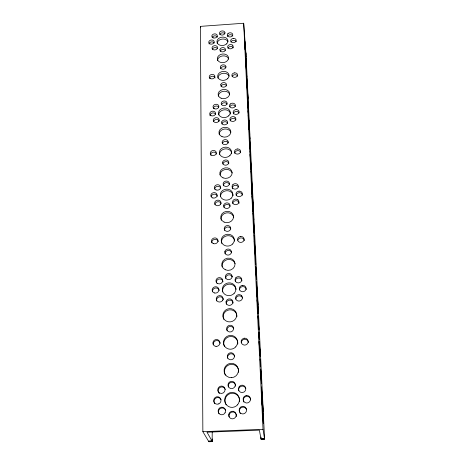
<?xml version="1.0" encoding="UTF-8"?>
<svg xmlns="http://www.w3.org/2000/svg" width="465" height="465" viewBox="0 0 465 465"><rect width="100%" height="100%" fill="white"/><g stroke="black" fill="none" stroke-linecap="round" stroke-linejoin="round"><path stroke-width="0.7" d="M212.238 431.7L212.121 441.175L206.995 432.2L259.371 430.142L261.057 439.193L264.579 438.972L245.927 52.737M261.028 437.019L261.063 439.181L264.579 438.972M235.482 386.206L235.534 385.729A3.674 3.61 -60.7 0 0 231.808 382.236A3.674 3.61 -60.7 0 0 228.286 386.037L228.431 386.979M225.06 253.611L225.153 252.832A3.29 2.993 -10.5 0 1 228.263 250.443A3.29 2.993 -10.5 0 1 231.489 252.489L231.558 252.873M223.938 207.384L224.025 206.658A3.174 2.778 -9.1 0 1 227.025 204.426A3.174 2.778 -9.1 0 1 230.129 206.303M222.933 164.058L222.979 163.721A3.057 2.587 -8.4 0 1 225.868 161.622A3.057 2.587 -8.4 0 1 228.867 163.36M221.956 124.01L221.997 123.69A2.959 2.418 -8 0 1 224.793 121.72A2.959 2.418 -8 0 1 227.687 123.33M246.008 54.44L243.683 23.25L200.415 26.371L202.862 431.671L208.587 441.273L212.203 441.012M264.568 439.059L263.016 429.3L243.683 23.25M202.862 431.671L263.016 429.3M261.074 438.768L262.475 438.716M261.074 438.972L264.585 438.832M208.68 441.268L212.162 441.134M208.64 441.308L212.121 441.175M208.89 441.75L212.36 441.616L212.331 438.966M218.701 107.049L218.23 106.59A2.912 2.342 -8.6 0 0 215.063 106.293A2.912 2.342 -8.6 0 0 213.313 108.578M239.899 412.903L240.51 413.664M223.462 185.849L223.403 185.506A3.116 2.68 -8.7 0 1 226.031 182.687A3.116 2.68 -8.7 0 1 229.489 184.448M224.554 230.442L224.49 230.07A3.232 2.883 -9.7 0 1 227.211 227.06A3.232 2.883 -9.7 0 1 230.797 228.972M233.093 303.128L232.953 302.297A3.424 3.232 -13.9 0 0 226.368 302.622L226.275 303.465A3.424 3.232 -13.9 0 0 226.409 304.302M225.723 278.459L225.659 278.058A3.354 3.11 -11.7 0 1 232.209 276.913M234.61 356.62L234.54 356.167A3.569 3.493 -30.1 0 0 227.687 356.481L227.588 357.393A3.569 3.493 -30.1 0 0 227.728 358.294M227.06 330.76L226.92 329.888A3.493 3.36 -18.2 0 1 233.732 328.697M200.415 26.371L200.636 27.778M249.042 129.34L249.095 129.857L248.763 124.039L249.002 128.822M262.254 399.592L262.051 397.598L262.835 412.432L262.062 393.442L262.446 400.685L262.347 399.743M247.049 84.392L247.595 94.285L246.52 78.783L246.799 83.845M257.273 294.264L257.378 295.455L257.035 288.986L257.226 293.537M252.896 203.397L253.024 204.844L252.681 198.84L252.85 202.676M236.918 316.694L236.801 314.974A6.911 6.591 -15.6 0 0 229.634 309.824A6.911 6.591 -15.6 0 0 223.171 316.072L223.27 317.793A6.911 6.591 -15.6 0 0 223.828 319.42M217.62 60.56L217.597 60.142A5.58 4.307 -7.5 0 1 222.84 55.899A5.58 4.307 -7.5 0 1 228.606 59.09M245.758 53.789L245.567 51.255L245.898 56.654L245.282 49.162L245.555 54.934M256.663 285.748L256.866 288.538L256.523 282.023L256.709 288.701L256.343 282.104L256.552 284.929M257.912 309.504L257.709 306.761L258.063 313.457L257.866 306.313L258.22 312.904L258.017 310.202M261.743 391.687L261.946 394.274L261.557 386.973L261.842 396.192L261.446 388.769L261.65 391.391M263.231 418.581L263.428 421.069L263.039 413.67L263.347 423.435L262.946 416.541M263.149 418.436L262.44 409.473L262.841 416.419M245.683 54.382L245.956 60.13L245.328 52.592L245.671 58.154L245.532 55.196M245.055 44.907L244.782 40.937L245.392 49.191L245.113 45.221M246.125 64.164L245.863 60.258L246.456 68.285L246.183 64.397M249.124 123.405C249.566 133.897 248.566 112.46 249.002 122.853M249.595 135.338L249.862 139.14L249.287 131.572L249.554 135.425M254.605 245.683L254.285 241.097L254.657 247.525L254.634 246.386M250.536 159.338L250.519 157.85L251.199 169.667L250.141 154.363L250.49 160.367L250.478 159.582M248.67 120.493L248.67 119.29L249.345 130.677L248.275 115.326L248.612 121.144L248.606 120.499M222.171 266.951A6.644 6.103 -11 0 1 227.077 259.685A6.644 6.103 -11 0 1 235.017 263.626M221.27 220.259A6.4 5.661 -9.4 0 1 226.147 212.947A6.4 5.661 -9.4 0 1 233.744 217.591M234.738 153.369A3.04 2.546 -6.9 0 1 236.894 150.776L237.673 150.643A3.04 2.546 -6.9 0 1 240.667 152.346M212.191 37.52A2.732 2.058 -8 0 1 216.719 36.276L217.161 36.671A2.732 2.058 -8 0 1 217.446 37.148M222.479 143.359A3.005 2.499 -8.2 0 1 225.322 141.331A3.005 2.499 -8.2 0 1 228.269 142.999M210.599 155.211A3.028 2.54 -9.7 0 1 213.121 152.183A3.028 2.54 -9.7 0 1 216.562 154.142M219.62 154.374A6.068 5.086 -8.3 0 1 221.247 150.66L222.462 149.765A6.068 5.086 -8.3 0 1 229.768 150.026L230.774 151.003A6.068 5.086 -8.3 0 1 231.71 153.485M218.352 96.197A5.766 4.592 -7.7 0 1 223.229 91.326A5.766 4.592 -7.7 0 1 229.611 94.261M220.648 68.489A2.813 2.186 -7.6 0 1 222.95 66.728A2.813 2.186 -7.6 0 1 225.769 67.611M220.23 51.255A2.767 2.116 -7.5 0 1 222.491 49.546A2.767 2.116 -7.5 0 1 225.263 50.394M227.955 48.232A2.767 2.11 -6.9 0 1 231.942 46.669L232.523 46.965A2.767 2.11 -6.9 0 1 233.273 47.86M230.971 42.071A2.749 2.087 -6.6 0 1 232.855 40.461L233.564 40.339A2.749 2.087 -6.6 0 1 236.267 41.693M219.823 34.561A2.726 2.052 -7.4 0 1 222.049 32.899A2.726 2.052 -7.4 0 1 224.781 33.713M217.213 43.646A5.493 4.168 -7.5 0 1 218.69 40.571L219.788 39.821A5.493 4.168 -7.5 0 1 226.409 39.938L227.315 40.728A5.493 4.168 -7.5 0 1 227.914 41.687M209.029 43.902A2.744 2.081 -8.3 0 1 211.331 41.931A2.744 2.081 -8.3 0 1 214.243 42.978M227.577 36.427A2.732 2.063 -6.9 0 1 227.833 35.91L228.251 35.45A2.732 2.063 -6.9 0 1 232.837 36.055M235.232 281.232A3.365 3.133 -9.3 0 1 235.633 279.645L236.144 278.971A3.365 3.133 -9.3 0 1 241.951 280.889M235.802 299.204A3.412 3.22 -10.2 0 1 240.812 296.164L241.533 296.641A3.412 3.22 -10.2 0 1 242.468 298.036M212.517 291.758A3.389 3.162 -16.5 0 1 215.33 288.038A3.389 3.162 -16.5 0 1 219.178 290.549M222.735 292.003A6.777 6.341 -12.7 0 1 224.392 286.306L225.746 285.214A6.777 6.341 -12.7 0 1 233.907 285.69L235.04 286.928A6.777 6.341 -12.7 0 1 236.04 289.486M239.475 289.957A3.389 3.179 -8.5 0 1 241.87 286.766L242.742 286.614A3.389 3.179 -8.5 0 1 246.247 289.614M216.399 283.011A3.365 3.121 -14.5 0 1 221.939 279.703L222.485 280.319A3.365 3.121 -14.5 0 1 222.968 281.866M225.391 375.272A7.237 7.109 -43.6 0 1 230.088 364.45A7.237 7.109 -43.6 0 1 238.626 372.343M241.312 342.85A3.528 3.441 -12.8 0 1 243.8 339.415L244.706 339.258A3.528 3.441 -12.8 0 1 248.357 342.525M221.084 86.287A2.86 2.261 -7.7 0 1 223.793 84.432A2.86 2.261 -7.7 0 1 226.589 85.92M232.169 76.551A2.842 2.226 -6.7 0 1 234.116 74.842L234.842 74.72A2.842 2.226 -6.7 0 1 237.638 76.179M212.395 49.325A2.761 2.104 -8.1 0 1 213.092 48.331L213.65 47.953A2.761 2.104 -8.1 0 1 217.417 48.465M233.372 113.972A2.935 2.377 -6.7 0 1 235.459 111.536L236.208 111.402A2.935 2.377 -6.7 0 1 239.103 112.978M230.158 120.964A2.953 2.406 -7.1 0 1 234.5 118.598L235.121 118.941A2.953 2.406 -7.1 0 1 235.924 119.964M221.532 104.677A2.906 2.337 -7.8 0 1 224.287 102.765A2.906 2.337 -7.8 0 1 227.129 104.311M229.815 106.886A2.918 2.348 -7 0 1 230.088 106.299L230.53 105.788A2.918 2.348 -7 0 1 235.43 106.52M210.041 115.808A2.93 2.372 -9 0 1 212.116 113.059A2.93 2.372 -9 0 1 215.597 114.198M218.765 114.983A5.865 4.749 -7.9 0 1 220.334 111.501L221.509 110.658A5.865 4.749 -7.9 0 1 228.571 110.873L229.547 111.78A5.865 4.749 -7.9 0 1 230.442 114.094M213.633 121.4A2.947 2.401 -8.8 0 1 214.371 120.278L214.97 119.854A2.947 2.401 -8.8 0 1 219.3 121.04M209.512 78.387A2.837 2.22 -8.6 0 1 212.255 76.254A2.837 2.22 -8.6 0 1 215.103 77.981M217.963 78.155A5.673 4.447 -7.6 0 1 219.486 74.888L220.619 74.092A5.673 4.447 -7.6 0 1 227.455 74.255L228.396 75.103A5.673 4.447 -7.6 0 1 229.013 76.126M214.952 204.641A3.162 2.761 -10.4 0 1 215.836 202.635L216.481 202.159A3.162 2.761 -10.4 0 1 221.125 203.571M220.538 196.608A6.283 5.458 -8.9 0 1 222.218 192.626L223.479 191.673A6.283 5.458 -8.9 0 1 231.047 191.999L232.093 193.056A6.283 5.458 -8.9 0 1 233.064 195.719M211.174 196.736A3.139 2.726 -10.7 0 1 214.214 194.167A3.139 2.726 -10.7 0 1 217.37 196.335M214.685 189.179A3.121 2.691 -10 0 1 216.556 186.575A3.121 2.691 -10 0 1 219.951 186.959L220.457 187.488A3.121 2.691 -10 0 1 220.782 188.122M232.413 188.837A3.127 2.697 -7.5 0 1 232.663 186.767L233.139 186.18A3.127 2.697 -7.5 0 1 238.388 187.081M236.203 195.614A3.145 2.738 -7.1 0 1 238.435 192.841L239.243 192.702A3.145 2.738 -7.1 0 1 242.48 195.248M232.779 203.618A3.168 2.767 -7.7 0 1 237.429 200.95L238.097 201.351A3.168 2.767 -7.7 0 1 239.091 203.252M220.067 175.043A6.173 5.266 -8.5 0 1 225.281 169.51A6.173 5.266 -8.5 0 1 232.122 172.951M219.184 134.275A5.964 4.912 -8.1 0 1 224.217 129.09A5.964 4.912 -8.1 0 1 230.826 132.263M216.707 300.995A3.412 3.208 -16.6 0 1 217.533 297.844L218.225 297.298A3.412 3.208 -16.6 0 1 223.369 299.826M250.641 399.894A3.737 3.674 -85.1 0 0 246.834 396.325L245.886 396.488A3.737 3.674 -85.1 0 0 243.858 402.051M239.498 412.002A3.796 3.697 -84.8 0 1 244.77 407.52L245.555 408.09A3.796 3.697 -84.8 0 1 246.572 409.746M245.793 388.641A3.685 3.639 -72.9 0 0 239.655 387.252L239.103 388.037A3.685 3.639 -72.9 0 0 238.824 390.844M214.824 403.69A3.755 3.633 -66 0 1 215.772 398.145A3.755 3.633 -66 0 1 221.015 399.679M239.58 401.557A7.487 7.312 -72.8 0 0 238.481 396.581L237.249 395.111A7.487 7.312 -72.8 0 0 228.396 394.436L226.932 395.698A7.487 7.312 -72.8 0 0 226.106 404.759M236.319 416.599A3.819 3.697 -79.5 0 0 236.412 415.605L236.261 414.623A3.819 3.697 -79.5 0 0 229.111 414.914L229.013 415.908A3.819 3.697 -79.5 0 0 229.164 416.89M225.234 389.519A3.703 3.61 -60.9 0 0 224.851 388.647L224.258 387.915A3.703 3.61 -60.9 0 0 219.131 388.136A3.703 3.61 -60.9 0 0 219.23 393.332M237.865 240.254A3.267 2.947 -7.5 0 1 240.091 238.051L240.928 237.906A3.267 2.947 -7.5 0 1 244.294 240.667M211.825 242.846A3.261 2.93 -12.6 0 1 214.539 239.382A3.261 2.93 -12.6 0 1 218.242 241.684M221.805 243.503A6.522 5.876 -10.1 0 1 223.264 237.72L224.572 236.702A6.522 5.876 -10.1 0 1 232.424 237.098L233.511 238.243A6.522 5.876 -10.1 0 1 234.523 241.114M237.737 344.117A7.062 6.853 -22.5 0 0 236.691 339.543L235.511 338.2A7.062 6.853 -22.5 0 0 227.019 337.631L225.612 338.799A7.062 6.853 -22.5 0 0 224.508 346.634M213.255 344.623A3.534 3.412 -29.1 0 1 216.184 340.618A3.534 3.412 -29.1 0 1 220.189 343.356M225.699 410.601A3.801 3.674 -72.7 0 0 220.265 408.532L219.515 409.159A3.801 3.674 -72.7 0 0 219.009 413.757M253.181 208.018L253.53 213.981L253.198 208M247.008 82.601L246.665 77.219L247.008 82.601M263.062 411.304L263.045 411.653L262.679 404.381L263.062 411.304M257.558 306.208L257.546 306.511L257.186 299.768L257.558 306.208M257.662 303.645L257.633 304.18L256.936 290.997L257.662 303.645M256.988 295.874L256.616 289.445L256.988 295.874M251.559 172.684L251.21 167.057L251.559 172.684M256.488 279.192L256.488 279.639L255.744 266.771L256.488 279.192M245.224 49.953L244.881 44.512L245.224 49.953M255.733 264.341L255.361 258.168L255.733 264.341M260.406 356.271L260.022 349.645L260.406 356.271M255.361 255.698L255.349 256.052L254.622 243.393L255.361 255.698M254.622 241.265L254.256 235.168L254.622 241.265M250.269 149.602L249.566 138.227L250.269 149.602M249.705 134.275L249.362 128.747L249.705 134.275M253.756 219.794L253.402 213.859L253.756 219.794M253.553 218.998L253.193 212.982L253.553 218.998M253.03 211.72L252.664 205.64L253.03 211.72M262.214 405.457L261.807 398.098L262.214 405.457M257.947 305.313L257.581 298.931L257.947 305.313M253.216 211.104L252.495 199.119L253.216 211.104M252.507 202.269L252.14 196.184L252.507 202.269M252.518 197.509L252.164 191.563L252.518 197.509M252.297 196.404L251.937 190.377L252.297 196.404M247.967 98.272L247.636 92.837L247.967 98.272M261.475 383.451L261.458 383.741L260.696 369.35L261.475 383.451M252.199 189.941L251.489 178.13L252.199 189.941M258.889 329.447L258.133 316.09L258.889 329.447M260.609 366.147L260.226 359.178L260.609 366.147M251.524 176.752L251.17 170.882L251.524 176.752M235.296 384.846L235.197 385.805A3.691 3.627 -59.7 0 1 228.158 386.107L228.013 385.16A3.691 3.627 -59.7 0 1 231.553 381.341A3.691 3.627 -59.7 0 1 235.296 384.846M228.838 414.158L228.734 415.152A3.836 3.714 -79.1 0 0 232.558 418.843A3.836 3.714 -79.1 0 0 236.174 414.85L236.017 413.867A3.836 3.714 -79.1 0 0 228.838 414.158M233.639 328.459L233.546 329.336A3.511 3.371 -18.1 0 1 226.792 329.662L226.647 328.79A3.511 3.371 -18.1 0 1 230.053 325.25A3.511 3.371 -18.1 0 1 233.639 328.459M227.414 355.481L227.315 356.399A3.586 3.505 -29.5 0 0 230.977 359.765A3.586 3.505 -29.5 0 0 234.447 356.074L234.302 355.167A3.586 3.505 -29.5 0 0 227.414 355.481M232.111 276.425L232.018 277.239A3.371 3.121 -11.7 0 1 225.525 277.576L225.391 276.774A3.371 3.121 -11.7 0 1 228.67 273.478A3.371 3.121 -11.7 0 1 232.111 276.425M226.106 301.425L226.007 302.267A3.435 3.243 -13.8 0 0 229.518 305.36A3.435 3.243 -13.8 0 0 232.86 301.93L232.715 301.093A3.435 3.243 -13.8 0 0 226.106 301.425M230.698 228.269L230.611 229.024A3.243 2.895 -9.7 0 1 227.542 231.349A3.243 2.895 -9.7 0 1 224.357 229.367L224.229 228.623A3.243 2.895 -9.7 0 1 227.385 225.554A3.243 2.895 -9.7 0 1 230.698 228.269M224.891 251.46L224.798 252.245A3.307 3.005 -10.5 0 0 228.176 255.082A3.307 3.005 -10.5 0 0 231.39 251.891L231.256 251.117A3.307 3.005 -10.5 0 0 228.013 249.066A3.307 3.005 -10.5 0 0 224.891 251.46M229.385 183.559L229.297 184.268A3.127 2.691 -8.7 0 1 226.339 186.448A3.127 2.691 -8.7 0 1 223.27 184.622L223.148 183.931A3.127 2.691 -8.7 0 1 226.193 181.059A3.127 2.691 -8.7 0 1 229.385 183.559M223.77 205.141L223.677 205.873A3.185 2.79 -9.1 0 0 226.932 208.489A3.185 2.79 -9.1 0 0 230.03 205.507L229.902 204.792A3.185 2.79 -9.1 0 0 226.781 202.903A3.185 2.79 -9.1 0 0 223.77 205.141M255.663 258.005L255.308 251.838L255.663 258.005M259.499 348.611L259.11 341.601L259.499 348.611M260.156 355.992L259.394 342.211L260.156 355.992M228.164 141.953L228.077 142.61A3.017 2.505 -8.2 0 1 225.223 144.656A3.017 2.505 -8.2 0 1 222.264 142.976L222.142 142.331A3.017 2.505 -8.2 0 1 225.089 139.64A3.017 2.505 -8.2 0 1 228.164 141.953M222.723 162.087L222.636 162.762A3.075 2.592 -8.4 0 0 225.769 165.185A3.075 2.592 -8.4 0 0 228.763 162.39L228.641 161.727A3.075 2.592 -8.4 0 0 225.63 159.983A3.075 2.592 -8.4 0 0 222.723 162.087M227.025 103.131L226.943 103.747A2.918 2.342 -7.8 0 1 224.177 105.671A2.918 2.342 -7.8 0 1 221.323 104.114L221.206 103.515A2.918 2.342 -7.8 0 1 224.054 100.981A2.918 2.342 -7.8 0 1 227.025 103.131M221.753 121.958L221.666 122.591A2.97 2.424 -8 0 0 224.688 124.835A2.97 2.424 -8 0 0 227.583 122.214L227.466 121.592A2.97 2.424 -8 0 0 224.56 119.982A2.97 2.424 -8 0 0 221.753 121.958M225.955 66.826L225.88 67.396A2.825 2.191 -7.6 0 1 223.2 69.215A2.825 2.191 -7.6 0 1 220.439 67.774L220.329 67.21A2.825 2.191 -7.6 0 1 223.084 64.827A2.825 2.191 -7.6 0 1 225.955 66.826M250.559 156.693L250.211 150.893L250.559 156.693M220.846 84.467L220.759 85.066A2.871 2.267 -7.7 0 0 223.682 87.147A2.871 2.267 -7.7 0 0 226.484 84.677L226.368 84.101A2.871 2.267 -7.7 0 0 223.56 82.607A2.871 2.267 -7.7 0 0 220.846 84.467M246.334 64.449L246.008 59.107L246.334 64.449M224.955 32.794L224.88 33.335A2.738 2.058 -7.4 0 1 222.287 35.055A2.738 2.058 -7.4 0 1 219.614 33.713L219.509 33.184A2.738 2.058 -7.4 0 1 222.177 30.934A2.738 2.058 -7.4 0 1 224.955 32.794M219.992 49.371L219.91 49.924A2.778 2.122 -7.5 0 0 222.735 51.865A2.778 2.122 -7.5 0 0 225.449 49.54L225.339 48.994A2.778 2.122 -7.5 0 0 222.625 47.61A2.778 2.122 -7.5 0 0 219.992 49.371M259.319 339.264L258.941 332.463L259.319 339.264M254.268 233.163L253.553 220.869L254.268 233.163M246.764 76.888L246.101 65.896L246.764 76.888M248.723 118.534L248.124 110.734L248.723 118.534M225.107 412.734L224.531 413.548A3.819 3.691 -72.3 0 1 219.294 413.769A3.819 3.691 -72.3 0 1 219.195 408.38L219.945 407.747A3.819 3.691 -72.3 0 1 225.107 412.734M239.434 386.38L238.882 387.165A3.703 3.656 -71.7 0 0 244.049 392.007L244.788 391.385A3.703 3.656 -71.7 0 0 244.607 386.165A3.703 3.656 -71.7 0 0 239.434 386.38M222.665 300.256L222.136 300.954A3.429 3.22 -16.5 0 1 217.312 301.198A3.429 3.22 -16.5 0 1 217.225 296.624L217.922 296.077A3.429 3.22 -16.5 0 1 222.665 300.256M235.929 277.686L235.412 278.361A3.383 3.145 -9.3 0 0 240.167 282.424L240.853 281.883A3.383 3.145 -9.3 0 0 240.696 277.442A3.383 3.145 -9.3 0 0 235.929 277.686M220.584 204.176L220.096 204.78A3.174 2.767 -10.4 0 1 215.62 205.042A3.174 2.767 -10.4 0 1 215.545 201.113L216.196 200.63A3.174 2.767 -10.4 0 1 220.015 200.857A3.174 2.767 -10.4 0 1 220.584 204.176M232.924 184.605L232.442 185.198A3.139 2.709 -7.5 0 0 233.052 188.441A3.139 2.709 -7.5 0 0 236.848 188.645L237.481 188.174A3.139 2.709 -7.5 0 0 237.348 184.349A3.139 2.709 -7.5 0 0 232.924 184.605M248.461 112.175L247.764 100.928L248.461 112.175M218.788 121.15L218.329 121.679A2.959 2.406 -8.8 0 1 214.162 121.952A2.959 2.406 -8.8 0 1 214.098 118.534L214.696 118.116A2.959 2.406 -8.8 0 1 218.259 118.267A2.959 2.406 -8.8 0 1 218.788 121.15M230.32 104.009L229.873 104.526A2.93 2.354 -7.1 0 0 230.431 107.339A2.93 2.354 -7.1 0 0 233.971 107.485L234.563 107.072A2.93 2.354 -7.1 0 0 234.447 103.742A2.93 2.354 -7.1 0 0 230.32 104.009M217.219 48.686L216.789 49.156A2.773 2.11 -8.1 0 1 212.883 49.435A2.773 2.11 -8.1 0 1 212.831 46.436L213.394 46.064A2.773 2.11 -8.1 0 1 216.725 46.169A2.773 2.11 -8.1 0 1 217.219 48.686M228.048 33.532L227.629 33.992A2.744 2.069 -6.9 0 0 228.146 36.462A2.744 2.069 -6.9 0 0 231.46 36.555L232.018 36.183A2.744 2.069 -6.9 0 0 231.913 33.259A2.744 2.069 -6.9 0 0 228.048 33.532M237.487 404.87L236.011 406.16A7.521 7.347 -72.2 0 1 227.048 405.457L225.816 403.957A7.521 7.347 -72.2 0 1 226.653 394.861L228.123 393.593A7.521 7.347 -72.2 0 1 237.016 394.274L238.254 395.75A7.521 7.347 -72.2 0 1 237.487 404.87M235.72 346.884L234.302 348.076A7.091 6.882 -22.2 0 1 225.705 347.483L224.525 346.117A7.091 6.882 -22.2 0 1 225.339 337.73L226.751 336.555A7.091 6.882 -22.2 0 1 235.278 337.125L236.464 338.479A7.091 6.882 -22.2 0 1 235.72 346.884M234.093 293.438L232.727 294.548A6.806 6.365 -12.6 0 1 224.467 294.049L223.34 292.793A6.806 6.365 -12.6 0 1 224.124 285.045L225.484 283.952A6.806 6.365 -12.6 0 1 233.68 284.429L234.813 285.673A6.806 6.365 -12.6 0 1 234.093 293.438M232.587 244.02L231.268 245.055A6.551 5.894 -10 0 1 223.328 244.642L222.241 243.486A6.551 5.894 -10 0 1 223.002 236.301L224.31 235.278A6.551 5.894 -10 0 1 232.198 235.674L233.291 236.819A6.551 5.894 -10 0 1 232.587 244.02M231.186 198.189L229.919 199.16A6.312 5.475 -8.9 0 1 222.264 198.817L221.218 197.747A6.312 5.475 -8.9 0 1 221.962 191.069L223.223 190.115A6.312 5.475 -8.9 0 1 230.826 190.441L231.872 191.499A6.312 5.475 -8.9 0 1 231.186 198.189M229.89 155.572L228.664 156.484A6.092 5.098 -8.3 0 1 221.276 156.205L220.27 155.217A6.092 5.098 -8.3 0 1 220.991 148.992L222.212 148.091A6.092 5.098 -8.3 0 1 229.547 148.358L230.559 149.335A6.092 5.098 -8.3 0 1 229.89 155.572M228.675 115.843L227.495 116.698A5.888 4.76 -7.9 0 1 220.358 116.477L219.387 115.558A5.888 4.76 -7.9 0 1 220.085 109.74L221.264 108.897A5.888 4.76 -7.9 0 1 228.356 109.106L229.332 110.013A5.888 4.76 -7.9 0 1 228.675 115.843M227.542 78.713L226.403 79.521A5.696 4.452 -7.6 0 1 219.503 79.352L218.562 78.492A5.696 4.452 -7.6 0 1 219.242 73.046L220.381 72.249A5.696 4.452 -7.6 0 1 227.24 72.412L228.181 73.261A5.696 4.452 -7.6 0 1 227.542 78.713M226.484 43.943L225.374 44.704A5.516 4.179 -7.5 0 1 218.695 44.576L217.783 43.774A5.516 4.179 -7.5 0 1 218.451 38.665L219.556 37.909A5.516 4.179 -7.5 0 1 226.193 38.031L227.106 38.822A5.516 4.179 -7.5 0 1 226.484 43.943M246.648 395.488L245.7 395.651A3.755 3.691 -84.6 0 0 245.962 402.899L246.927 402.992A3.755 3.691 -84.6 0 0 250.478 399.086A3.755 3.691 -84.6 0 0 246.648 395.488M242.55 285.353L241.678 285.504A3.406 3.191 -8.5 0 0 241.905 291.665L242.788 291.729A3.406 3.191 -8.5 0 0 246.072 288.37A3.406 3.191 -8.5 0 0 242.55 285.353M244.514 338.189L243.608 338.346A3.546 3.453 -12.7 0 0 243.852 345.018L244.77 345.094A3.546 3.453 -12.7 0 0 248.182 341.479A3.546 3.453 -12.7 0 0 244.514 338.189M237.481 148.969L236.702 149.108A3.052 2.552 -6.9 0 0 234.54 151.712A3.052 2.552 -6.9 0 0 236.883 154.043L237.673 154.078A3.052 2.552 -6.9 0 0 240.62 151.334A3.052 2.552 -6.9 0 0 237.481 148.969M239.051 191.144L238.243 191.284A3.162 2.744 -7.1 0 0 235.999 194.074A3.162 2.744 -7.1 0 0 238.435 196.585L239.254 196.631A3.162 2.744 -7.1 0 0 242.306 193.702A3.162 2.744 -7.1 0 0 239.051 191.144M240.736 236.482L239.894 236.627A3.278 2.953 -7.5 0 0 237.574 239.615A3.278 2.953 -7.5 0 0 240.103 242.335L240.957 242.393A3.278 2.953 -7.5 0 0 244.119 239.26A3.278 2.953 -7.5 0 0 240.736 236.482M233.372 38.426L232.669 38.548A2.761 2.093 -6.6 0 0 230.698 40.711A2.761 2.093 -6.6 0 0 232.814 42.594L233.529 42.611A2.761 2.093 -6.6 0 0 236.203 40.327A2.761 2.093 -6.6 0 0 233.372 38.426M234.656 72.871L233.924 72.999A2.848 2.232 -6.7 0 0 231.895 75.295A2.848 2.232 -6.7 0 0 234.081 77.312L234.819 77.335A2.848 2.232 -6.7 0 0 237.58 74.912A2.848 2.232 -6.7 0 0 234.656 72.871M236.022 109.635L235.267 109.769A2.947 2.383 -6.7 0 0 233.174 112.21A2.947 2.383 -6.7 0 0 235.435 114.378L236.197 114.407A2.947 2.383 -6.7 0 0 239.051 111.833A2.947 2.383 -6.7 0 0 236.022 109.635M232.337 45.064L231.75 44.768A2.773 2.116 -6.9 0 0 228.425 45.343A2.773 2.116 -6.9 0 0 228.071 47.924L228.524 48.331A2.773 2.116 -6.9 0 0 232.442 48.058A2.773 2.116 -6.9 0 0 232.337 45.064M213.243 37.851L212.674 37.56A2.738 2.063 -8 0 1 212.615 34.637A2.738 2.063 -8 0 1 216.475 34.358L216.917 34.759A2.738 2.063 -8 0 1 216.533 37.287A2.738 2.063 -8 0 1 213.243 37.851M247.519 94.773L247.839 100.364L247.519 94.773M234.93 117.192L234.302 116.849A2.964 2.412 -7.1 0 0 230.756 117.459A2.964 2.412 -7.1 0 0 230.378 120.4L230.867 120.871A2.964 2.412 -7.1 0 0 235.046 120.604A2.964 2.412 -7.1 0 0 234.93 117.192M214.528 108.758L213.917 108.421A2.924 2.348 -8.6 0 1 213.859 105.09A2.924 2.348 -8.6 0 1 217.969 104.817L218.445 105.276A2.924 2.348 -8.6 0 1 218.039 108.153A2.924 2.348 -8.6 0 1 214.528 108.758M237.9 199.816L237.226 199.415A3.179 2.778 -7.7 0 0 233.418 200.078A3.179 2.778 -7.7 0 0 233.029 203.455L233.552 204.007A3.179 2.778 -7.7 0 0 238.039 203.751A3.179 2.778 -7.7 0 0 237.9 199.816M215.998 189.871L215.342 189.482A3.133 2.697 -10 0 1 215.272 185.651A3.133 2.697 -10 0 1 219.683 185.39L220.189 185.919A3.133 2.697 -10 0 1 219.765 189.22A3.133 2.697 -10 0 1 215.998 189.871M241.335 295.415L240.608 294.938A3.429 3.232 -10.2 0 0 236.086 299.582L236.656 300.227A3.429 3.232 -10.2 0 0 241.498 299.989A3.429 3.232 -10.2 0 0 241.335 295.415M217.696 283.574L216.992 283.109A3.377 3.133 -14.5 0 1 216.911 278.669A3.377 3.133 -14.5 0 1 221.66 278.419L222.206 279.041A3.377 3.133 -14.5 0 1 217.696 283.574M245.357 407.305L244.573 406.736A3.813 3.714 -84.5 0 0 239.673 412.135L240.289 412.903A3.813 3.714 -84.5 0 0 245.549 412.693A3.813 3.714 -84.5 0 0 245.357 407.305M219.678 393.041L218.91 392.483A3.72 3.621 -60.2 0 1 218.817 387.269A3.72 3.621 -60.2 0 1 223.967 387.043L224.566 387.781A3.72 3.621 -60.2 0 1 219.678 393.041M228.484 58.34L228.396 57.218A5.603 4.313 -7.5 0 0 222.613 54.016A5.603 4.313 -7.5 0 0 217.347 58.27L217.422 59.392A5.603 4.313 -7.5 0 0 223.212 62.63A5.603 4.313 -7.5 0 0 228.484 58.34M236.697 315.543L236.58 313.811A6.946 6.615 -15.5 0 0 229.379 308.644A6.946 6.615 -15.5 0 0 222.886 314.915L222.985 316.648A6.946 6.615 -15.5 0 0 230.198 321.879A6.946 6.615 -15.5 0 0 236.697 315.543M224.113 222.107A6.429 5.679 -9.4 0 0 233.564 216.597A6.429 5.679 -9.4 0 0 223.799 212.255A6.429 5.679 -9.4 0 0 224.113 222.107M222.043 136.681A5.987 4.929 -8.1 0 0 230.855 131.81A5.987 4.929 -8.1 0 0 221.77 128.137A5.987 4.929 -8.1 0 0 222.043 136.681M223.043 177.868A6.202 5.284 -8.5 0 0 232.163 172.695A6.202 5.284 -8.5 0 0 222.747 168.708A6.202 5.284 -8.5 0 0 223.043 177.868M225.269 269.747A6.673 6.121 -11 0 0 235.075 263.864A6.673 6.121 -11 0 0 224.926 259.127A6.673 6.121 -11 0 0 225.269 269.747M212.854 197.968A3.15 2.732 -10.7 0 0 217.091 194.794A3.15 2.732 -10.7 0 0 212.017 193.312A3.15 2.732 -10.7 0 0 212.854 197.968M211.505 155.176A3.046 2.546 -9.7 0 0 216.306 153.148A3.046 2.546 -9.7 0 0 212.069 150.747A3.046 2.546 -9.7 0 0 211.505 155.176M221.113 98.231A5.789 4.604 -7.7 0 0 229.634 93.634A5.789 4.604 -7.7 0 0 220.858 90.245A5.789 4.604 -7.7 0 0 221.113 98.231M209.855 43.861A2.755 2.087 -8.3 0 0 214.202 42.135A2.755 2.087 -8.3 0 0 210.372 40.228A2.755 2.087 -8.3 0 0 209.855 43.861M214.319 292.938A3.4 3.168 -16.5 0 0 218.881 289.306A3.4 3.168 -16.5 0 0 213.412 287.515A3.4 3.168 -16.5 0 0 214.319 292.938M231.494 377.696A7.266 7.138 -42.6 0 0 237.394 366.606A7.266 7.138 -42.6 0 0 224.915 367.216A7.266 7.138 -42.6 0 0 231.494 377.696M210.918 115.57A2.941 2.377 -9 0 0 215.557 113.646A2.941 2.377 -9 0 0 211.465 111.431A2.941 2.377 -9 0 0 210.918 115.57M210.372 78.544A2.842 2.226 -8.6 0 0 214.859 76.725A2.842 2.226 -8.6 0 0 210.901 74.667A2.842 2.226 -8.6 0 0 210.372 78.544M218.841 403.858A3.772 3.65 -65.5 0 0 219.509 397.383A3.772 3.65 -65.5 0 0 213.697 400.167A3.772 3.65 -65.5 0 0 218.841 403.858M213.563 243.672A3.272 2.941 -12.5 0 0 217.951 240.277A3.272 2.941 -12.5 0 0 212.685 238.65A3.272 2.941 -12.5 0 0 213.563 243.672M216.039 346.396A3.551 3.424 -28.8 0 0 219.625 341.45A3.551 3.424 -28.8 0 0 213.557 341.014A3.551 3.424 -28.8 0 0 216.039 346.396"/></g></svg>
